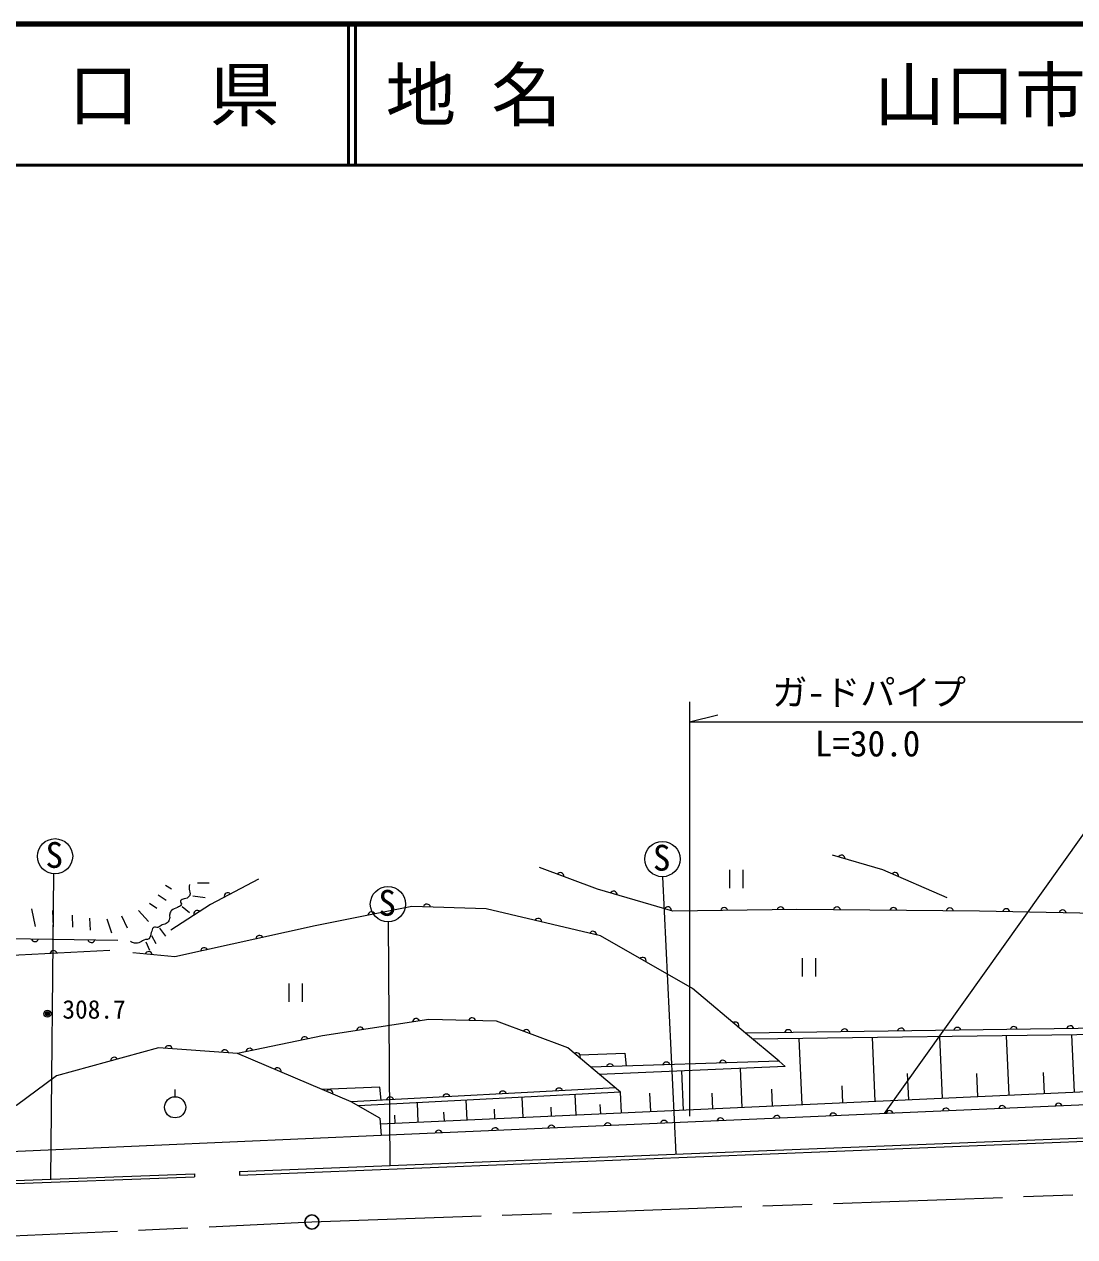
# Model space of a CAD drawing. Units: millimetres, scale not verified. Extents: x 40000 to 680000, y 20000 to 380000.
# Drawn here: x 344756 to 419246, y 294006 to 380000 of the extents above; entities that cross this region are included whole.
import ezdxf
from ezdxf.enums import TextEntityAlignment as Align

# ---------------------------------------------------------------- set-up
doc = ezdxf.new("R2010")
doc.units = ezdxf.units.MM
doc.header["$LTSCALE"] = 1000
doc.header["$PDMODE"] = 32
doc.header["$PDSIZE"] = 500
doc.linetypes.add('CHAIN', pattern=[18.5, 12, -1.5, 3.5, -1.5])
for name, color, linetype, lineweight in [('M-BGD', 7, 'Continuous', 13), ('M-BMK', 2, 'CHAIN', 13), ('M-BMK-SRVR', 3, 'Continuous', 25), ('M-STR-HTXT', 7, 'Continuous', 13), ('M-STR-STRC', 7, 'Continuous', 13), ('M-TTL', 2, 'Continuous', 140), ('M-TTL-LINE', 7, 'Continuous', 50)]:
    doc.layers.add(name, color=color, linetype=linetype, lineweight=lineweight)
doc.layers.add('M-TTL-TXT', color=7, linetype='Continuous')
doc.styles.add('ＭＳ ゴシック', font='')
doc.styles.get('ＭＳ ゴシック').set_extended_font_data('MS Gothic')

msp = doc.modelspace()

# ---------------------------------------------------------------- linework, layer by layer
at = {"layer": 'M-BGD'}
for p, q in [((394758, 320028), (394758, 318728)), ((395733, 318728), (395733, 320028)), ((346832, 319744), (346623, 298080)), ((357860, 319085), (357036, 319076)), ((390023, 319541), (390960, 299869)), ((354256, 318257), (354823, 317876)), ((354761, 318939), (355195, 318691)), ((353644, 317663), (354158, 317317)), ((356478, 316967), (355964, 317410)), ((357585, 318031), (356699, 318164)), ((345261, 317273), (345527, 316006)), ((346750, 317149), (346803, 315988)), ((348150, 316821), (348186, 315953)), ((349391, 316591), (349426, 315740)), ((350605, 316546), (350950, 315554)), ((351642, 316759), (352049, 315926)), ((352847, 317140), (353556, 316369)), ((354800, 315322), (354369, 315889)), ((370556, 316345), (370687, 299058)), ((353654, 314312), (353406, 314902)), ((354115, 314790), (353802, 315357)), ((399922, 313764), (399922, 312464)), ((400897, 312464), (400897, 313764)), ((363522, 311962), (363522, 310662)), ((364497, 310662), (364497, 311962)), ((438921, 309042), (395892, 308450)), ((438939, 308607), (396422, 308007)), ((399929, 303378), (399716, 308053)), ((405101, 303613), (404895, 308126)), ((409879, 303831), (409680, 308194)), ((414588, 304045), (414396, 308260)), ((419219, 304256), (419034, 308326)), ((384163, 306915), (387338, 307029)), ((387338, 307029), (387437, 306106)), ((398285, 306448), (384935, 306027)), ((398285, 306448), (398701, 306084)), ((398701, 306084), (385537, 305519)), ((391509, 302994), (391383, 305770)), ((395669, 303184), (395543, 305949)), ((407471, 303721), (407385, 305590)), ((412369, 303944), (412294, 305590)), ((417100, 304160), (417031, 305664)), ((355454, 303938), (355454, 304438)), ((369974, 304614), (365883, 304449)), ((386671, 304563), (367942, 303573)), ((370055, 303685), (369974, 304614)), ((397818, 303282), (397764, 304467)), ((402800, 303508), (402746, 304711)), ((387029, 304261), (368459, 303280)), ((370004, 302014), (422420, 304402)), ((376159, 302295), (376096, 303683)), ((380124, 302475), (380059, 303893)), ((383881, 302647), (383816, 304091)), ((387095, 302793), (387029, 304261)), ((389179, 302888), (389119, 304199)), ((393590, 303089), (393539, 304199)), ((422096, 303453), (370061, 301182)), ((372695, 302137), (372633, 303500)), ((374544, 302221), (374516, 302831)), ((378136, 302385), (378106, 303051)), ((382140, 302567), (382111, 303197)), ((385633, 302726), (385603, 303393)), ((369976, 302417), (370061, 301182)), ((371050, 302062), (371024, 302636)), ((370061, 301182), (343244, 300016)), ((360014, 298630), (421772, 301103)), ((360024, 298380), (421782, 300853)), ((325371, 297282), (356830, 298463)), ((356830, 298463), (356837, 298263)), ((360014, 298630), (360024, 298380)), ((325378, 297082), (356837, 298263))]:
    msp.add_line(p, q, dxfattribs=at)
for points in [[(410190, 318041), (405629, 320019), (402058, 321063)], [(440724, 312750), (439365, 315019), (437991, 315953), (435464, 316283), (428596, 316063), (425849, 316448), (423156, 316887), (412497, 317107), (399530, 317217), (390739, 317107), (385410, 318646), (381289, 320184)], [(361369, 319364), (357967, 317570), (355162, 315749)], [(398285, 306448), (395892, 308450), (392131, 311613), (385611, 315349), (377516, 317254), (372241, 317437), (365391, 316045), (355428, 313847), (352461, 314140)], [(369976, 302417), (367942, 303573), (359887, 306998), (354274, 307412), (347037, 305408), (344195, 303314), (334266, 303703), (334495, 308164), (335632, 310996), (336968, 312810), (339799, 314226), (343647, 315163), (351383, 315043)], [(350825, 314305), (343448, 313926), (339859, 313308), (337918, 312471), (337253, 311474), (336243, 308948), (335685, 306742), (335525, 303654)], [(387029, 304261), (383305, 307402), (378236, 309286), (373435, 309420), (365899, 308254), (359887, 306998)]]:
    msp.add_lwpolyline(points, dxfattribs=at)
for centre, radius in [((346940, 320990), 1250), ((390011, 320791), 1250), ((370545, 317595), 1250), ((346403, 309824), 150), ((346403, 309824), 120), ((346403, 309824), 90), ((346403, 309824), 60), ((346403, 309824), 30), ((346403, 309824), 20), ((355454, 303188), 750)]:
    msp.add_circle(centre, radius, dxfattribs=at)
for centre, start, end in [((402706, 320815), 356.38634, 151.02557), ((382763, 319573), 352.2081, 146.84734), ((406497, 319581), 349.23232, 143.87155), ((359184, 318148), 40.48503, 195.12426), ((386543, 318260), 356.57908, 151.21831), ((373313, 317343), 10.69175, 165.33098), ((390387, 317150), 356.57908, 151.21831), ((394389, 317096), 13.39654, 168.03578), ((398388, 317146), 13.39654, 168.03578), ((402387, 317137), 12.19484, 166.83407), ((406387, 317103), 12.19484, 166.83407), ((410387, 317069), 12.19484, 166.83407), ((357030, 316895), 45.67561, 200.31484), ((369386, 316799), 24.16697, 178.80621), ((381199, 316329), 359.43986, 154.0791), ((414386, 317012), 11.49919, 166.13843), ((418385, 316929), 11.49919, 166.13843), ((385093, 315413), 359.43986, 154.0791), ((345514, 315190), 191.79444, 346.43367), ((349514, 315128), 191.79444, 346.43367), ((361434, 315114), 25.11995, 179.75918), ((346833, 314044), 15.62002, 170.25925), ((353570, 313974), 7.03983, 161.67907), ((357528, 314253), 25.11995, 179.75918), ((388603, 313569), 342.86622, 137.50545), ((368583, 308613), 21.47779, 176.11703), ((372536, 309224), 21.47779, 176.11703), ((376514, 309278), 11.07438, 165.71361), ((395182, 308973), 332.6196, 127.25883), ((402926, 308491), 13.46885, 168.10808), ((406925, 308546), 13.46885, 168.10808), ((410925, 308601), 13.46885, 168.10808), ((414925, 308656), 13.46885, 168.10808), ((418924, 308711), 13.46885, 168.10808), ((364645, 307935), 24.48282, 179.12205), ((380352, 308439), 352.29122, 146.93045), ((398926, 308436), 13.46885, 168.10808), ((354989, 307302), 8.46461, 163.10384), ((358978, 307008), 8.46461, 163.10384), ((360730, 307116), 24.48282, 179.12205), ((383935, 306797), 332.53699, 127.17622), ((351129, 306482), 28.15564, 182.79487), ((386293, 306013), 14.48708, 169.12631), ((390291, 306139), 14.48708, 169.12631), ((394289, 306266), 14.48708, 169.12631), ((362711, 305736), 349.64889, 144.28812), ((366392, 304171), 349.64889, 144.28812), ((382679, 304296), 15.70522, 170.34445), ((370696, 303663), 15.70522, 170.34445), ((374690, 303874), 15.70522, 170.34445), ((378685, 304085), 15.70522, 170.34445), ((402117, 302525), 15.17908, 169.81831), ((406113, 302699), 15.17908, 169.81831), ((410109, 302874), 15.17908, 169.81831), ((414106, 303048), 15.17908, 169.81831), ((418102, 303222), 15.17908, 169.81831), ((382136, 301653), 15.17908, 169.81831), ((386132, 301827), 15.17908, 169.81831), ((390128, 302002), 15.17908, 169.81831), ((394125, 302176), 15.17908, 169.81831), ((398121, 302351), 15.17908, 169.81831), ((374144, 301304), 15.17908, 169.81831), ((378140, 301479), 15.17908, 169.81831)]:
    msp.add_arc(centre, 256, start, end, dxfattribs=at)
msp.add_open_spline([(356478, 318979), (356458, 318885), (356455, 318850), (356451, 318766), (356442, 318593), (356525, 318501), (356518, 318328), (356514, 318230), (356472, 318178), (356411, 318102), (356294, 317951), (356128, 318005), (355959, 317915), (355906, 317887), (355843, 317894), (355826, 317836), (355795, 317728), (355947, 317654), (355893, 317557), (355828, 317439), (355728, 317428), (355614, 317357), (355460, 317262), (355325, 317277), (355202, 317144), (355126, 317063), (355095, 317000), (355069, 316892), (355039, 316771), (355090, 316693), (355055, 316573), (355019, 316443), (354995, 316358), (354896, 316267), (354784, 316165), (354673, 316187), (354537, 316121), (354414, 316061), (354363, 315987), (354231, 315948), (354117, 315914), (354025, 316001), (353926, 315935), (353798, 315849), (353825, 315718), (353766, 315576), (353695, 315406), (353714, 315276), (353593, 315137), (353531, 315065), (353446, 315111), (353354, 315084), (353050, 314995), (352894, 314768), (352583, 314832), (352464, 314856), (352398, 314872), (352291, 314938)], degree=3, knots=[0, 0, 0, 0, 1, 1, 1, 2, 2, 2, 3, 3, 3, 4, 4, 4, 5, 5, 5, 6, 6, 6, 7, 7, 7, 8, 8, 8, 9, 9, 9, 10, 10, 10, 11, 11, 11, 12, 12, 12, 13, 13, 13, 14, 14, 14, 15, 15, 15, 16, 16, 16, 17, 17, 17, 18, 18, 18, 19, 19, 19, 19], dxfattribs=at)
msp.add_point((346403, 309824), dxfattribs=at)
at = {"layer": 'M-BMK'}
for p, q in [((365156, 295052), (429219, 297340)), ((265460, 290411), (365156, 295052))]:
    msp.add_line(p, q, dxfattribs=at)
at = {"layer": 'M-BMK-SRVR'}
msp.add_circle((365156, 295052), 500, dxfattribs=at)
at = {"layer": 'M-STR-HTXT'}
for p, q in [((391931, 331949), (391931, 302552)), ((391931, 330522), (393931, 331022)), ((391931, 330522), (421804, 330522))]:
    msp.add_line(p, q, dxfattribs=at)
at = {"layer": 'M-STR-STRC'}
msp.add_line((405761, 302740), (430515, 337554), dxfattribs=at)
at = {"layer": 'M-TTL'}
msp.add_line((680000, 380000), (40000, 380000), dxfattribs=at)
at = {"layer": 'M-TTL-LINE'}
for p, q in [((367750, 380000), (367750, 370000)), ((368250, 380000), (368250, 370000)), ((40000, 370000), (680000, 370000))]:
    msp.add_line(p, q, dxfattribs=at)

# ---------------------------------------------------------------- texts
at = {"layer": 'M-BGD', "style": 'ＭＳ ゴシック'}
for s, height, p in [('S', 1833, (346261, 319616)), ('S', 1833, (389333, 319418)), ('S', 1833, (369866, 316221)), ('308.7', 1320, (347460, 309077))]:
    msp.add_text(s, height=height, dxfattribs=at).set_placement(p, align=Align.BOTTOM_LEFT)
at = {"layer": 'M-STR-HTXT', "style": 'ＭＳ ゴシック'}
for s, p in [('ガ-ドパイプ', (397788, 331142)), ('L=30.0', (400813, 327520))]:
    msp.add_text(s, height=1833, dxfattribs=at).set_placement(p, align=Align.BOTTOM_LEFT)
at = {"layer": 'M-TTL-TXT', "style": 'ＭＳ ゴシック'}
msp.add_text('山\u3000口\u3000県', height=3666, dxfattribs=at).set_placement((350375, 375000), align=Align.MIDDLE_CENTER)
for s, p in [('地 名', (370380, 375000)), ('山口市徳地大藤', (405024, 375000))]:
    msp.add_text(s, height=3666, dxfattribs=at).set_placement(p, align=Align.MIDDLE_LEFT)

doc.saveas('drawing.dxf')
